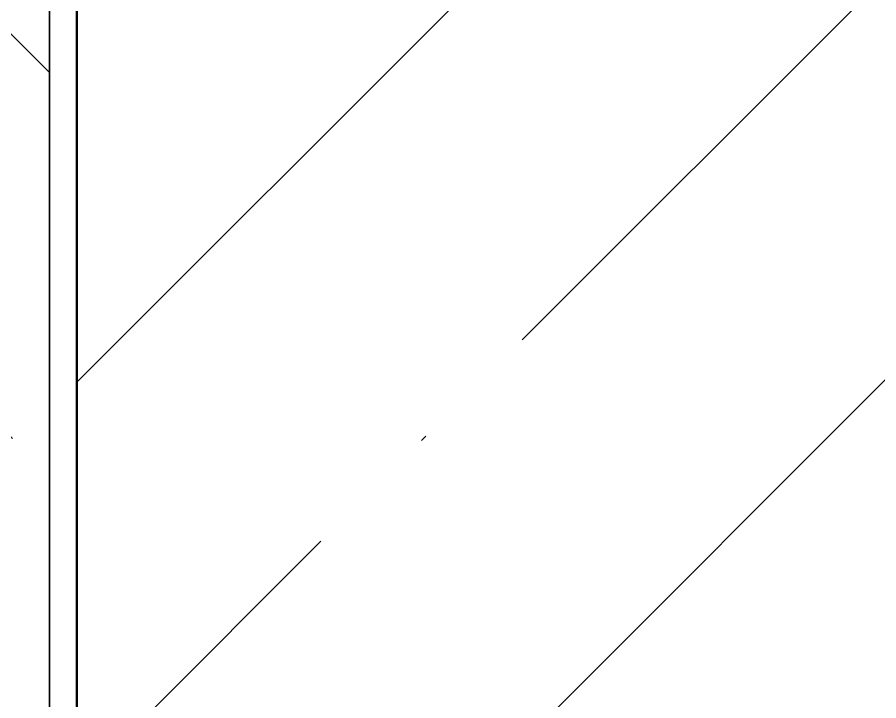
# Model space of a CAD drawing. Header units: millimetres. Extents: x -3846 to -1931, y -1557 to 231.
# Drawn here: x -3042.68 to -2994.67, y -276.58 to -238.49 of the extents above; entities that cross this region are included whole.
import ezdxf

# ---------------------------------------------------------------- set-up
doc = ezdxf.new("R2010")
doc.units = ezdxf.units.MM
for name, color, linetype, lineweight in [('A-DETL-____-OTLN', 90, 'Continuous', 9), ('A-DETL-GENF-OTLN', 92, 'Continuous', 20), ('A-FLOR-____-MCUT', 192, 'Continuous', 50), ('A-FLOR-____-PATT', 8, 'Continuous', 50)]:
    doc.layers.add(name, color=color, linetype=linetype, lineweight=lineweight)

# ---------------------------------------------------------------- blocks, each defined once
blk = doc.blocks.new('696П-24-АНО-АР 15-07 _2__отсоединено_rvt3_rvt-1-Организация  диф_шва и подпорной стенки лестницы входной группы в осях 5-7_ А _-Б')
at = {"layer": 'A-FLOR-____-PATT', "lineweight": 9}
h = blk.add_hatch(dxfattribs=at)
h.set_pattern_fill('FP_1', style=0, pattern_type=2)
h.set_pattern_definition([(45, (-3199.888, 10356.94), (-22.45064, 22.45064), []), (45, (-3177.437, 10356.94), (-22.45064, 22.45064), [39.687, -7.937, 0.33528, -7.602])])
h.paths.add_polyline_path([(-3039.355, -306.533), (-2619.568, -306.533), (-2619.568, -10), (-3039.355, -10)])
at = {"layer": 'A-FLOR-____-MCUT', "color": 250}
blk.add_line((-3039.355, -10), (-3039.355, -306.533), dxfattribs=at)

msp = doc.modelspace()

# ---------------------------------------------------------------- hatches: boundary and pattern name
at = {"layer": 'A-DETL-GENF-OTLN', "lineweight": 9}
h = msp.add_hatch(dxfattribs=at)
h.set_pattern_fill('FP_3', style=0, pattern_type=2)
h.set_pattern_definition([(135, (-3199.888, 10356.939), (-30.869454, 8.418813), [39.687, -7.937, 0.33528, -7.602])])
h.paths.add_polyline_path([(-2800.305, -1130), (-2796.5323, -1130), (-2826.9977, -1076.8329), (-2843.734, -1047.355), (-2863.5621, -1011.5586), (-2880.8753, -978.8531), (-2895.6735, -948.8303), (-2899.7465, -939.6247), (-2905.122, -927.8199), (-2906.4242, -924.5326), (-2907.957, -921.0682), (-2911.0884, -912.7577), (-2915.1355, -902.5407), (-2916.3178, -898.8792), (-2917.725, -895.1444), (-2919.9468, -887.6403), (-2922.8421, -878.6737), (-2923.7952, -874.6418), (-2924.9813, -870.6357), (-2927.1648, -860.3885), (-2928.2374, -855.8516), (-2928.8441, -851.488), (-2929.7253, -847.1197), (-2930.3426, -840.7102), (-2931.3175, -833.6989), (-2931.4939, -828.7573), (-2931.9348, -824.1787), (-2931.8889, -817.6894), (-2932.0976, -811.839), (-2931.8062, -806.0197), (-2931.7732, -801.3595), (-2931.2458, -794.8312), (-2930.9953, -789.8303), (-2928.7019, -767.178), (-2925.4651, -737.8173), (-2924.1452, -723.7163), (-2923.2279, -710.003), (-2922.546, -695.5738), (-2922.466, -680.4236), (-2922.819, -663.7251), (-2924.4389, -642.4781), (-2925.4772, -631.2564), (-2928.5203, -611.4897), (-2931.7732, -593.0045), (-2936.9472, -571.3493), (-2941.9261, -551.8143), (-2950.162, -526.2424), (-2957.1721, -505.2343), (-2969.4407, -474.6581), (-2978.2236, -453.192), (-3005.8734, -395.188), (-3040.877, -330.7845), (-3040.877, -10), (-3139.3551, -10), (-3139.3551, -1130), (-2820.4052, -1130)])

# ---------------------------------------------------------------- linework, layer by layer
at = {"layer": 'A-DETL-____-OTLN', "lineweight": 35}
msp.add_line((-3040.877, -306.5333), (-3040.877, -10), dxfattribs=at)

# ---------------------------------------------------------------- block references
at = {"lineweight": 5}
msp.add_blockref('696П-24-АНО-АР 15-07 _2__отсоединено_rvt3_rvt-1-Организация  диф_шва и подпорной стенки лестницы входной группы в осях 5-7_ А _-Б', (0, 0), dxfattribs=at)

doc.saveas('drawing.dxf')
